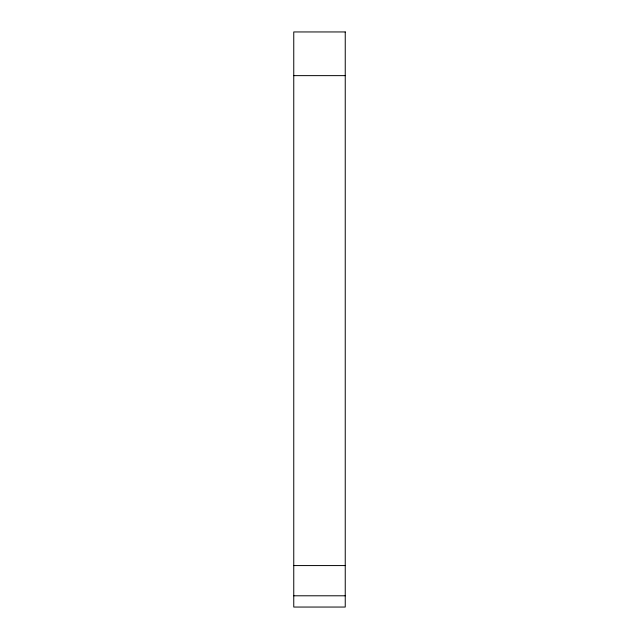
<?xml version="1.0" encoding="UTF-8"?>
<svg xmlns="http://www.w3.org/2000/svg" width="639" height="639" viewBox="0 0 639 639"><rect width="100%" height="100%" fill="white"/><g stroke="black" fill="none" stroke-linecap="round" stroke-linejoin="round"><path stroke-width="0.96" d="M293.756 75.634L345.244 75.634M293.756 565.571L345.244 565.571M293.756 595.788L345.244 595.788M345.244 31.95L293.756 31.95L293.756 607.05L345.244 607.05L345.244 31.95"/></g></svg>
